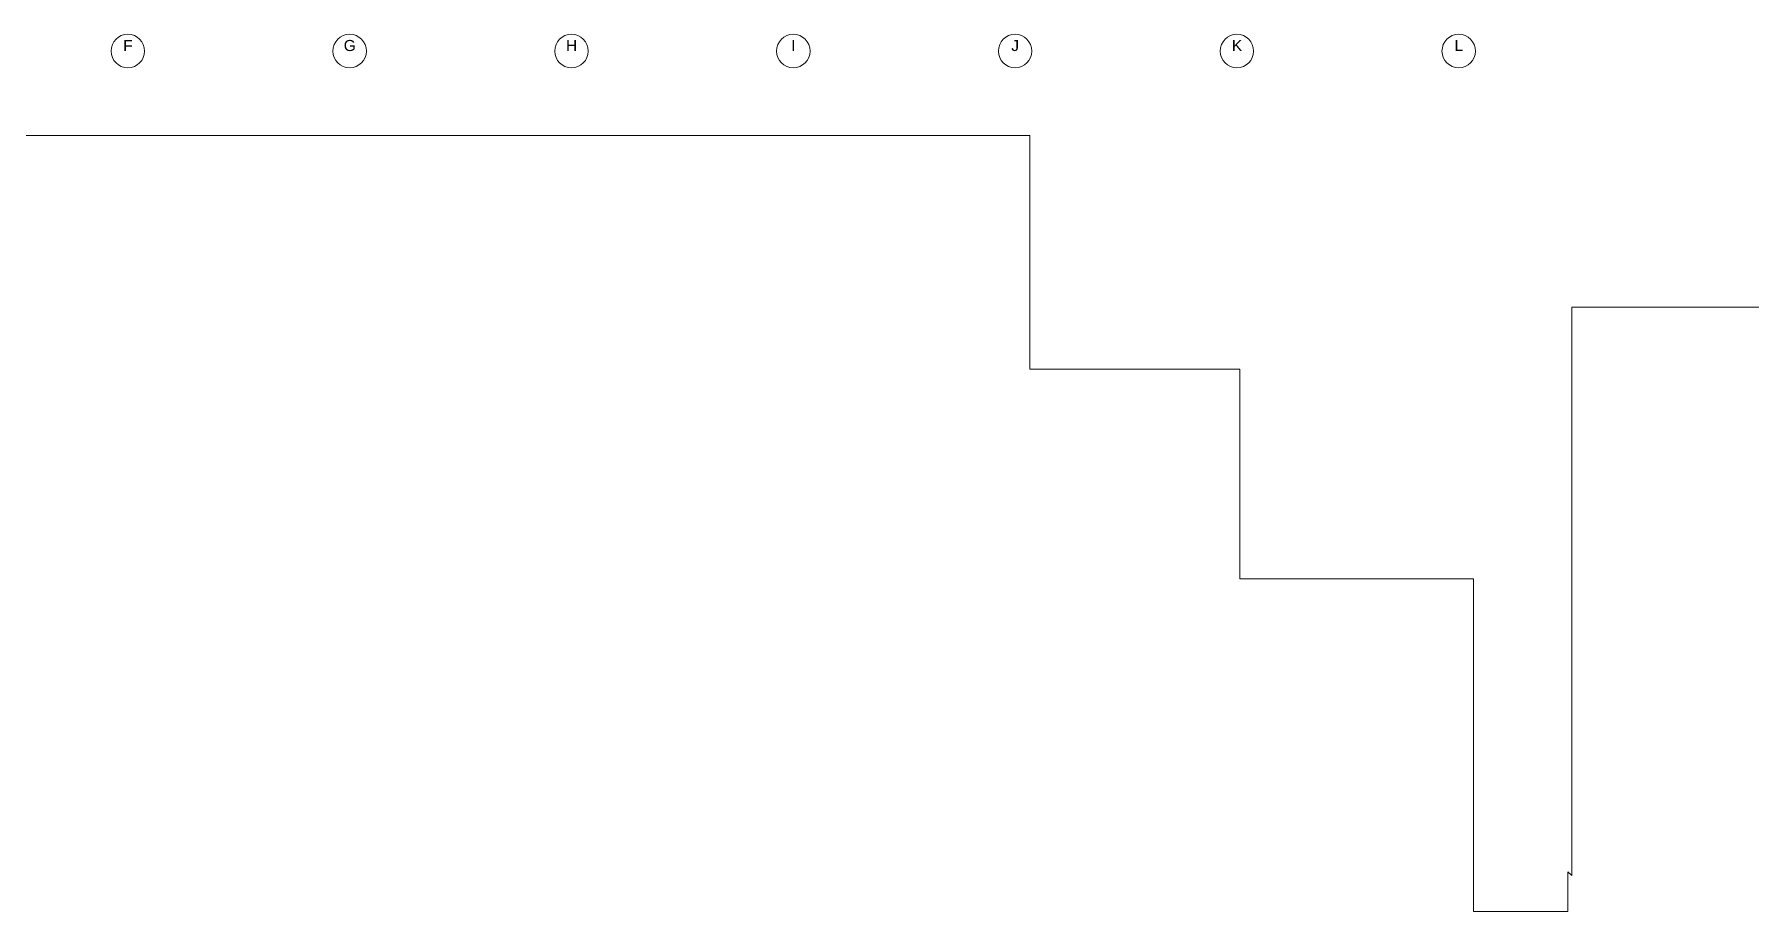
# Model space of a CAD drawing. Extents: x -6172 to 8039, y -4082 to 1639.
# Drawn here: x -2095 to -238, y 690 to 1639 of the extents above; entities that cross this region are included whole.
import ezdxf
from ezdxf.enums import TextEntityAlignment as Align

# ---------------------------------------------------------------- set-up
doc = ezdxf.new("R2010")
doc.units = 0
doc.header["$LTSCALE"] = 96
doc.header["$MEASUREMENT"] = 0
doc.layers.add('A-GRID-IDEN', color=2, linetype='CONTINUOUS', lineweight=0)
doc.layers.add('A-WALL-FULL', color=6, linetype='CONTINUOUS', lineweight=0)
doc.styles.add('ARIAL', font='ARIAL', dxfattribs={"height": 0.2})

msp = doc.modelspace()

# ---------------------------------------------------------------- linework, layer by layer
at = {"layer": 'A-GRID-IDEN'}
for centre in [(-1994.1, 1621), (-1754.1, 1621), (-1514.1, 1621), (-1274.1, 1621), (-1034.1, 1621), (-794.1, 1621), (-554.1, 1621)]:
    msp.add_circle(centre, 18.1, dxfattribs=at)
at = {"layer": 'A-WALL-FULL'}
for p, q in [((-3210.1, 1529.7), (-1018, 1529.7)), ((-1018, 1529.7), (-1018, 1276.7)), ((-431.9, 728.7), (-431.9, 1343.8)), ((-431.9, 1343.8), (-203.2, 1343.8)), ((-1018, 1276.7), (-791.1, 1276.7)), ((-791.1, 1276.7), (-791.1, 1049.7)), ((-791.1, 1049.7), (-538, 1049.7)), ((-538, 1049.7), (-538, 689.7)), ((-436.2, 689.7), (-436.2, 732.9)), ((-436.2, 732.9), (-431.9, 728.7)), ((-538, 689.7), (-436.2, 689.7))]:
    msp.add_line(p, q, dxfattribs=at)

# ---------------------------------------------------------------- texts
at = {"layer": 'A-GRID-IDEN', "style": 'ARIAL'}
for s, p in [('F', (-1994, 1621)), ('G', (-1754, 1621)), ('H', (-1514, 1621)), ('I', (-1274.1, 1621)), ('J', (-1034, 1621)), ('K', (-794, 1621)), ('L', (-554, 1621))]:
    msp.add_text(s, height=12, dxfattribs=at).set_placement(p, align=Align.CENTER)

doc.saveas('drawing.dxf')
